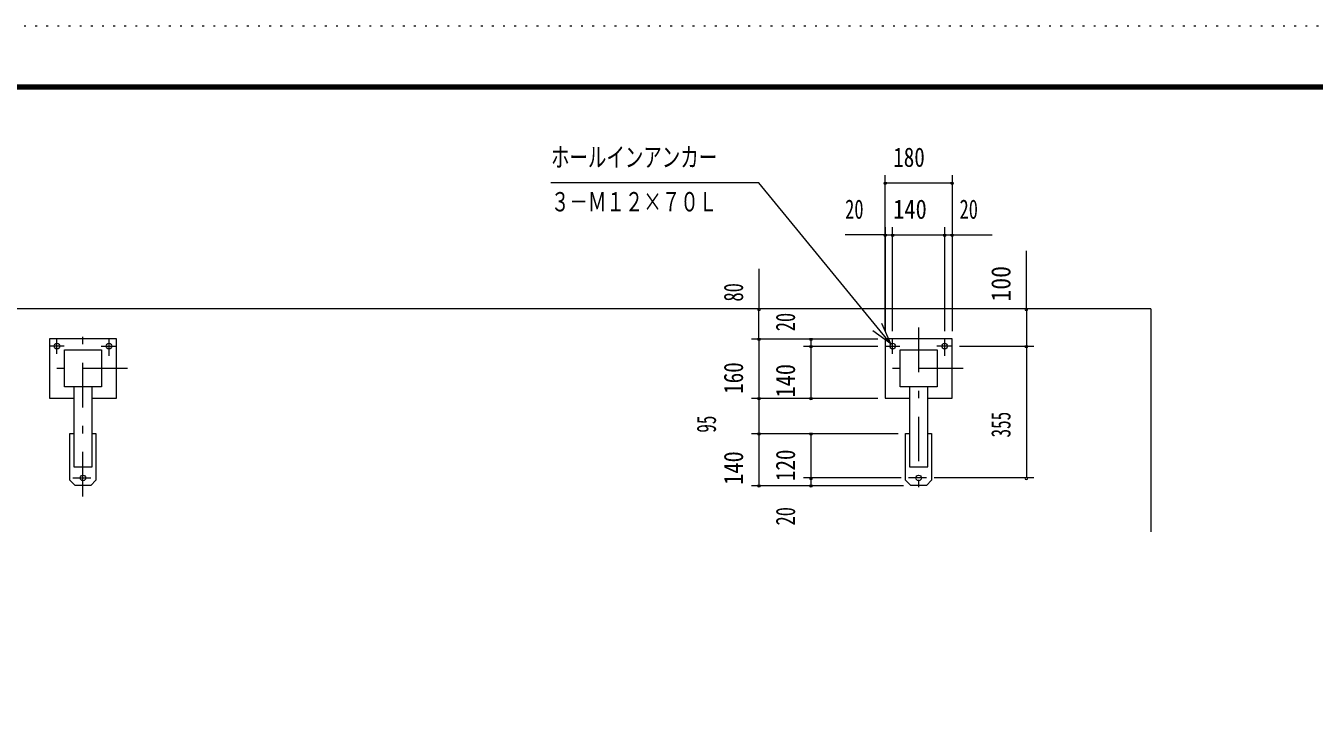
# Model space of a CAD drawing. Units: millimetres, scale not verified. Extents: x -5940 to 5940, y -4200 to 4200.
# Drawn here: x -2365 to 1104, y 2303 to 4200 of the extents above; entities that cross this region are included whole.
import ezdxf
from ezdxf.enums import TextEntityAlignment as Align

# ---------------------------------------------------------------- set-up
doc = ezdxf.new("R2010")
doc.units = ezdxf.units.MM
doc.header["$LTSCALE"] = 10
doc.linetypes.add('USER2', pattern=[24, 12, -5, 2, -5])
doc.linetypes.add('USER4', pattern=[3, 0.5, -2.5])
for name, color, linetype, lineweight in [('0-2_2-0BOLD', 7, 'Continuous', 18), ('0-4_2-2CENTER', 3, 'USER2', 18), ('0-5_2-5DIM', 3, 'Continuous', 18), ('0-7_2-7RACK', 5, 'Continuous', 18), ('0-9_F-F', 5, 'Continuous', 18), ('0-A_F-E_J_ADD', 5, 'USER4', 18)]:
    doc.layers.add(name, color=color, linetype=linetype, lineweight=lineweight)
doc.styles.add('ＭＳ ゴシック', font='')
doc.styles.get('ＭＳ ゴシック').set_extended_font_data('MS Gothic')

msp = doc.modelspace()

# ---------------------------------------------------------------- linework, layer by layer
at = {"layer": '0-2_2-0BOLD'}
for p, q in [((-2236.21, 3227.39), (-2236.21, 3012.39)), ((13.79, 3227.39), (13.79, 3012.39))]:
    msp.add_line(p, q, dxfattribs=at)
for points in [[(-2186.21, 3197.39), (-2121.21, 3197.39), (-2121.21, 3357.39), (-2301.21, 3357.39), (-2301.21, 3197.39), (-2236.21, 3197.39)], [(63.79, 3197.39), (128.79, 3197.39), (128.79, 3357.39), (-51.21, 3357.39), (-51.21, 3197.39), (13.79, 3197.39)], [(-2236.21, 3012.39), (-2186.21, 3012.39), (-2186.21, 3227.39)], [(13.79, 3012.39), (63.79, 3012.39), (63.79, 3227.39)], [(-2246.21, 2976.53), (-2246.21, 3102.39), (-2236.21, 3102.39)], [(-2186.21, 3102.39), (-2176.21, 3102.39), (-2176.21, 2976.53), (-2190.35, 2962.39), (-2232.06, 2962.39), (-2246.21, 2976.53)], [(3.79, 2976.53), (3.79, 3102.39), (13.79, 3102.39)], [(63.79, 3102.39), (73.79, 3102.39), (73.79, 2976.53), (59.65, 2962.39), (17.94, 2962.39), (3.79, 2976.53)]]:
    msp.add_lwpolyline(points, dxfattribs=at)
for points in [[(-2161.21, 3227.39), (-2261.21, 3227.39), (-2261.21, 3327.39), (-2161.21, 3327.39)], [(88.79, 3227.39), (-11.21, 3227.39), (-11.21, 3327.39), (88.79, 3327.39)]]:
    msp.add_lwpolyline(points, close=True, dxfattribs=at)
for centre in [(-2281.21, 3337.39), (-2141.21, 3337.39), (-31.21, 3337.39), (108.79, 3337.39), (-2211.21, 2982.39), (38.79, 2982.39)]:
    msp.add_circle(centre, 7.5, dxfattribs=at)
at = {"layer": '0-4_2-2CENTER'}
for p, q in [((-2211.21, 2932.39), (-2211.21, 3387.39)), ((38.79, 3387.39), (38.79, 2932.39)), ((-2262.18, 3337.39), (-2301.21, 3337.39)), ((-2281.21, 3317.02), (-2281.21, 3357.39)), ((-2162.59, 3337.39), (-2121.21, 3337.39)), ((-2141.21, 3357.39), (-2141.21, 3311.13)), ((-51.21, 3337.39), (-12.18, 3337.39)), ((-31.21, 3317.02), (-31.21, 3357.39)), ((128.79, 3337.39), (87.41, 3337.39)), ((108.79, 3357.39), (108.79, 3311.13)), ((-2091.21, 3277.39), (-2331.21, 3277.39)), ((158.79, 3277.39), (-81.21, 3277.39)), ((-2238.56, 2982.39), (-2189.91, 2982.39)), ((60.09, 2982.39), (11.44, 2982.39))]:
    msp.add_line(p, q, dxfattribs=at)
at = {"layer": '0-5_2-5DIM'}
for p, q in [((-51.21, 3377.39), (-51.21, 3797.39)), ((128.79, 3797.39), (128.79, 3377.39)), ((-47.21, 3777.39), (-55.21, 3777.39)), ((-51.21, 3777.39), (128.79, 3777.39)), ((132.79, 3777.39), (124.79, 3777.39)), ((-51.21, 3657.39), (-51.21, 3377.39)), ((-31.21, 3377.39), (-31.21, 3657.39)), ((108.79, 3657.39), (108.79, 3377.39)), ((-51.21, 3637.39), (-159.21, 3637.39)), ((-47.21, 3637.39), (-55.21, 3637.39)), ((-51.21, 3637.39), (-31.21, 3637.39)), ((-27.21, 3637.39), (-35.21, 3637.39)), ((-31.21, 3637.39), (108.79, 3637.39)), ((112.79, 3637.39), (104.79, 3637.39)), ((108.79, 3637.39), (128.79, 3637.39)), ((132.79, 3637.39), (124.79, 3637.39)), ((128.79, 3637.39), (236.79, 3637.39)), ((328.79, 3437.39), (328.79, 3594.39)), ((-391.21, 3545.39), (-391.21, 3437.39)), ((-387.21, 3437.39), (-395.21, 3437.39)), ((-391.21, 3357.39), (-391.21, 3437.39)), ((332.79, 3437.39), (324.79, 3437.39)), ((328.79, 3437.39), (328.79, 3337.39)), ((-35.95, 3343.2), (-84.67, 3378.22)), ((-35.95, 3343.2), (-60.64, 3397.89)), ((-411.21, 3357.39), (-71.21, 3357.39)), ((-387.21, 3357.39), (-395.21, 3357.39)), ((-391.21, 3357.39), (-391.21, 3197.39)), ((-271.21, 3337.39), (-71.21, 3337.39)), ((-247.21, 3357.39), (-255.21, 3357.39)), ((-247.21, 3337.39), (-255.21, 3337.39)), ((-251.21, 3357.39), (-251.21, 3337.39)), ((-251.21, 3337.39), (-251.21, 3197.39)), ((148.79, 3337.39), (348.79, 3337.39)), ((332.79, 3337.39), (324.79, 3337.39)), ((328.79, 3337.39), (328.79, 2982.39)), ((-411.21, 3197.39), (-71.21, 3197.39)), ((-387.21, 3197.39), (-395.21, 3197.39)), ((-391.21, 3197.39), (-391.21, 3102.39)), ((-247.21, 3197.39), (-255.21, 3197.39)), ((-411.21, 3102.39), (-16.21, 3102.39)), ((-387.21, 3102.39), (-395.21, 3102.39)), ((-391.21, 3102.39), (-391.21, 2962.39)), ((-247.21, 3102.39), (-255.21, 3102.39)), ((-251.21, 3102.39), (-251.21, 2982.39)), ((-411.21, 2962.39), (-2.06, 2962.39)), ((-387.21, 2962.39), (-395.21, 2962.39)), ((-8.56, 2982.39), (-271.21, 2982.39)), ((-247.21, 2982.39), (-255.21, 2982.39)), ((-247.21, 2962.39), (-255.21, 2962.39)), ((-251.21, 2982.39), (-251.21, 2962.39)), ((348.79, 2982.39), (80.09, 2982.39)), ((332.79, 2982.39), (324.79, 2982.39))]:
    msp.add_line(p, q, dxfattribs=at)
msp.add_lwpolyline([(-35.95, 3343.2), (-391.21, 3777.39), (-951.21, 3777.39)], dxfattribs=at)
for centre in [(-51.21, 3777.39), (128.79, 3777.39), (-51.21, 3637.39), (-31.21, 3637.39), (108.79, 3637.39), (128.79, 3637.39), (-391.21, 3437.39), (328.79, 3437.39), (-391.21, 3357.39), (-251.21, 3357.39), (-251.21, 3337.39), (328.79, 3337.39), (-391.21, 3197.39), (-251.21, 3197.39), (-391.21, 3102.39), (-251.21, 3102.39), (-391.21, 2962.39), (-251.21, 2982.39), (-251.21, 2962.39), (328.79, 2982.39)]:
    msp.add_arc(centre, 4, 180, 0, dxfattribs=at)
at = {"layer": '0-7_2-7RACK'}
msp.add_line((663.79, 3437.39), (663.79, 2837.39), dxfattribs=at)
msp.add_lwpolyline([(663.79, 3437.39), (-5086.21, 3437.39), (-5086.21, 2837.39)], dxfattribs=at)
at = {"layer": '0-9_F-F'}
for points in [[(5740, 4040), (-5740, 4040), (-5740, -4000), (5740, -4000)], [(5739, 4039), (5739, -3999), (-5739, -3999), (-5739, 4039)], [(5738, 4038), (5738, -3998), (-5738, -3998), (-5738, 4038)], [(5737, 4037), (5737, -3997), (-5737, -3997), (-5737, 4037)], [(5736, 4036), (5736, -3996), (-5736, -3996), (-5736, 4036)], [(5735, 4035), (5735, -3995), (-5735, -3995), (-5735, 4035)], [(5734, 4034), (5734, -3994), (-5734, -3994), (-5734, 4034)], [(5733, 4033), (5733, -3993), (-5733, -3993), (-5733, 4033)], [(5732, 4032), (5732, -3992), (-5732, -3992), (-5732, 4032)], [(5731, 4031), (5731, -3991), (-5731, -3991), (-5731, 4031)], [(5730, 4030), (5730, -3990), (-5730, -3990), (-5730, 4030)]]:
    msp.add_lwpolyline(points, close=True, dxfattribs=at)
at = {"layer": '0-A_F-E_J_ADD'}
msp.add_lwpolyline([(5940, 4200), (5940, -4200), (-5940, -4200), (-5940, 4200)], close=True, dxfattribs=at)

# ---------------------------------------------------------------- texts
at = {"layer": '0-5_2-5DIM', "color": 7, "style": 'ＭＳ ゴシック'}
for s, width, p in [('ホールインアンカー', 0.7, (-951.21, 3804.5)), ('180', 0.8, (-29.71, 3804.5)), ('３－Ｍ１２×７０Ｌ', 0.7, (-951.21, 3684.5)), ('20', 0.7, (-159.21, 3664.5)), ('140', 0.85, (-29.71, 3664.5)), ('20', 0.7, (148.79, 3664.5))]:
    msp.add_text(s, height=52.1, dxfattribs=dict(at, width=width)).set_placement(p, align=Align.BOTTOM_LEFT)
for s, width, p in [('100', 0.9, (301.69, 3457.39)), ('80', 0.7, (-418.31, 3457.39)), ('20', 0.7, (-278.31, 3377.39)), ('160', 0.8, (-418.31, 3208.89)), ('140', 0.85, (-278.31, 3198.89)), ('355', 0.65, (301.69, 3091.39)), ('95', 0.65, (-491.31, 3104.23)), ('120', 0.8, (-278.31, 2973.89)), ('140', 0.85, (-418.31, 2963.89)), ('20', 0.7, (-278.31, 2854.39))]:
    msp.add_text(s, height=52.1, rotation=90, dxfattribs=dict(at, width=width)).set_placement(p, align=Align.BOTTOM_LEFT)

doc.saveas('drawing.dxf')
